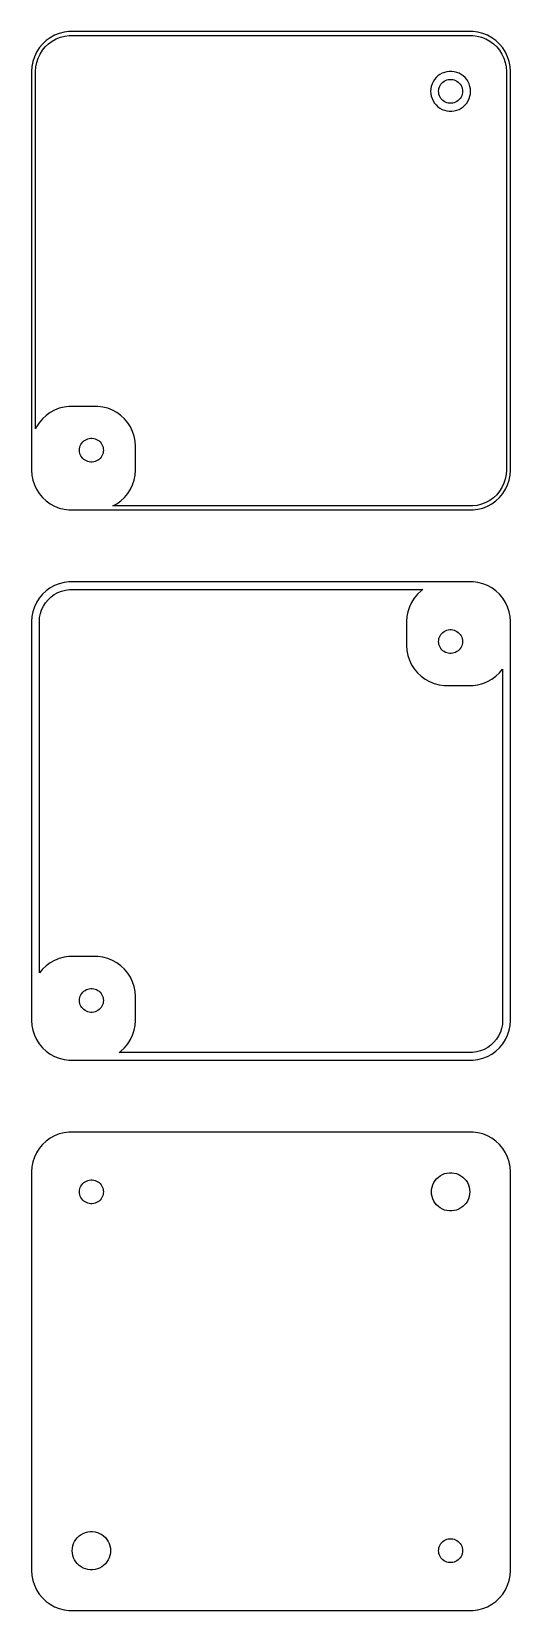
# Model space of a CAD drawing. Header units: metres. Extents: x -30 to 30, y 108 to 306.
import ezdxf

# ---------------------------------------------------------------- set-up
doc = ezdxf.new("R2010")
doc.units = ezdxf.units.M

msp = doc.modelspace()

# ---------------------------------------------------------------- linework, layer by layer
for p, q in [((-27.6791, 305.222), (-28.1871, 304.853)), ((-27.1289, 305.524), (-27.6791, 305.222)), ((-27.4112, 304.799), (-26.916, 305.072)), ((-26.5451, 305.755), (-27.1289, 305.524)), ((-26.916, 305.072), (-26.3906, 305.28)), ((-25.9369, 305.911), (-26.5451, 305.755)), ((-26.3906, 305.28), (-25.8432, 305.42)), ((-25.3139, 305.99), (-25.9369, 305.911)), ((-25.8432, 305.42), (-25.2825, 305.491)), ((25.3139, 305.99), (-25.3139, 305.99)), ((-25.2825, 305.491), (25.2825, 305.491)), ((25.2825, 305.491), (25.8432, 305.42)), ((25.9369, 305.911), (25.3139, 305.99)), ((25.8432, 305.42), (26.3906, 305.28)), ((26.5451, 305.755), (25.9369, 305.911)), ((26.3906, 305.28), (26.916, 305.072)), ((27.1289, 305.524), (26.5451, 305.755)), ((26.916, 305.072), (27.4112, 304.799)), ((27.6791, 305.222), (27.1289, 305.524)), ((28.1871, 304.853), (27.6791, 305.222)), ((-29.3815, 303.409), (-29.6489, 302.841)), ((-29.0451, 303.939), (-29.3815, 303.409)), ((-29.184, 302.657), (-28.9434, 303.168)), ((-28.6448, 304.423), (-29.0451, 303.939)), ((-28.9434, 303.168), (-28.6406, 303.645)), ((-28.1871, 304.853), (-28.6448, 304.423)), ((-28.6406, 303.645), (-28.2803, 304.08)), ((-28.2803, 304.08), (-27.8684, 304.467)), ((-27.8684, 304.467), (-27.4112, 304.799)), ((27.4112, 304.799), (27.8684, 304.467)), ((27.8684, 304.467), (28.2803, 304.08)), ((28.6448, 304.423), (28.1871, 304.853)), ((28.2803, 304.08), (28.6406, 303.645)), ((28.6406, 303.645), (28.9434, 303.168)), ((29.0451, 303.939), (28.6448, 304.423)), ((28.9434, 303.168), (29.184, 302.657)), ((29.3815, 303.409), (29.0451, 303.939)), ((29.6489, 302.841), (29.3815, 303.409)), ((-29.9606, 301.627), (-30, 301)), ((-30, 301), (-30, 251)), ((-29.8429, 302.243), (-29.9606, 301.627)), ((-29.6489, 302.841), (-29.8429, 302.243)), ((-29.5, 301), (-29.4645, 301.564)), ((-29.5, 256.157), (-29.5, 301)), ((-29.4645, 301.564), (-29.3586, 302.119)), ((-29.3586, 302.119), (-29.184, 302.657)), ((22.0315, 300.956), (21.7274, 300.878)), ((22.343, 300.995), (22.0315, 300.956)), ((22.657, 300.995), (22.343, 300.995)), ((22.9684, 300.956), (22.657, 300.995)), ((23.2725, 300.878), (22.9684, 300.956)), ((29.184, 302.657), (29.3586, 302.119)), ((29.3586, 302.119), (29.4645, 301.564)), ((29.4645, 301.564), (29.5, 301)), ((29.5, 301), (29.5, 251)), ((29.8429, 302.243), (29.6489, 302.841)), ((29.9606, 301.627), (29.8429, 302.243)), ((30, 301), (29.9606, 301.627)), ((30, 251), (30, 301)), ((20.0785, 299.122), (20.0197, 298.813)), ((20.1756, 299.42), (20.0785, 299.122)), ((20.3092, 299.704), (20.1756, 299.42)), ((20.4774, 299.969), (20.3092, 299.704)), ((20.6776, 300.211), (20.4774, 299.969)), ((20.9064, 300.426), (20.6776, 300.211)), ((21.1604, 300.611), (20.9064, 300.426)), ((21.0471, 298.873), (21.1053, 299.052)), ((21.1053, 299.052), (21.1855, 299.223)), ((21.4355, 300.762), (21.1604, 300.611)), ((21.1855, 299.223), (21.2865, 299.382)), ((21.2865, 299.382), (21.4065, 299.527)), ((21.4065, 299.527), (21.5439, 299.656)), ((21.7274, 300.878), (21.4355, 300.762)), ((21.5439, 299.656), (21.6963, 299.766)), ((21.6963, 299.766), (21.8613, 299.857)), ((21.8613, 299.857), (22.0365, 299.927)), ((22.0365, 299.927), (22.2189, 299.973)), ((22.2189, 299.973), (22.4058, 299.997)), ((22.4058, 299.997), (22.5942, 299.997)), ((22.5942, 299.997), (22.7811, 299.973)), ((22.7811, 299.973), (22.9635, 299.927)), ((22.9635, 299.927), (23.1387, 299.857)), ((23.1387, 299.857), (23.3037, 299.766)), ((23.5644, 300.762), (23.2725, 300.878)), ((23.3037, 299.766), (23.4561, 299.656)), ((23.4561, 299.656), (23.5934, 299.527)), ((23.8396, 300.611), (23.5644, 300.762)), ((23.5934, 299.527), (23.7135, 299.382)), ((23.7135, 299.382), (23.8145, 299.223)), ((23.8145, 299.223), (23.8947, 299.052)), ((24.0936, 300.426), (23.8396, 300.611)), ((23.8947, 299.052), (23.9529, 298.873)), ((24.3224, 300.211), (24.0936, 300.426)), ((24.5225, 299.969), (24.3224, 300.211)), ((24.6908, 299.704), (24.5225, 299.969)), ((24.8244, 299.42), (24.6908, 299.704)), ((24.9214, 299.122), (24.8244, 299.42)), ((24.9803, 298.813), (24.9214, 299.122)), ((20.0197, 298.813), (20, 298.5)), ((20, 298.5), (20.0197, 298.187)), ((20.0197, 298.187), (20.0785, 297.878)), ((20.0785, 297.878), (20.1756, 297.58)), ((20.1756, 297.58), (20.3092, 297.296)), ((20.3092, 297.296), (20.4774, 297.031)), ((20.4774, 297.031), (20.6776, 296.789)), ((21, 298.5), (21.0118, 298.688)), ((21.0118, 298.312), (21, 298.5)), ((21.0118, 298.688), (21.0471, 298.873)), ((21.0471, 298.127), (21.0118, 298.312)), ((21.1053, 297.948), (21.0471, 298.127)), ((21.1855, 297.777), (21.1053, 297.948)), ((21.2865, 297.618), (21.1855, 297.777)), ((21.4065, 297.473), (21.2865, 297.618)), ((21.5439, 297.344), (21.4065, 297.473)), ((21.6963, 297.234), (21.5439, 297.344)), ((21.8613, 297.143), (21.6963, 297.234)), ((22.0365, 297.073), (21.8613, 297.143)), ((22.2189, 297.027), (22.0365, 297.073)), ((22.4058, 297.003), (22.2189, 297.027)), ((22.5942, 297.003), (22.4058, 297.003)), ((22.7811, 297.027), (22.5942, 297.003)), ((22.9635, 297.073), (22.7811, 297.027)), ((23.1387, 297.143), (22.9635, 297.073)), ((23.3037, 297.234), (23.1387, 297.143)), ((23.4561, 297.344), (23.3037, 297.234)), ((23.5934, 297.473), (23.4561, 297.344)), ((23.7135, 297.618), (23.5934, 297.473)), ((23.8145, 297.777), (23.7135, 297.618)), ((23.8947, 297.948), (23.8145, 297.777)), ((23.9529, 298.127), (23.8947, 297.948)), ((23.9529, 298.873), (23.9882, 298.688)), ((23.9882, 298.312), (23.9529, 298.127)), ((23.9882, 298.688), (24, 298.5)), ((24, 298.5), (23.9882, 298.312)), ((24.3224, 296.789), (24.5225, 297.031)), ((24.5225, 297.031), (24.6908, 297.296)), ((24.6908, 297.296), (24.8244, 297.58)), ((24.8244, 297.58), (24.9214, 297.878)), ((24.9214, 297.878), (24.9803, 298.187)), ((25, 298.5), (24.9803, 298.813)), ((24.9803, 298.187), (25, 298.5)), ((20.6776, 296.789), (20.9064, 296.574)), ((20.9064, 296.574), (21.1604, 296.389)), ((21.1604, 296.389), (21.4355, 296.238)), ((21.4355, 296.238), (21.7274, 296.122)), ((21.7274, 296.122), (22.0315, 296.044)), ((22.0315, 296.044), (22.343, 296.005)), ((22.343, 296.005), (22.657, 296.005)), ((22.657, 296.005), (22.9684, 296.044)), ((22.9684, 296.044), (23.2725, 296.122)), ((23.2725, 296.122), (23.5644, 296.238)), ((23.5644, 296.238), (23.8396, 296.389)), ((23.8396, 296.389), (24.0936, 296.574)), ((24.0936, 296.574), (24.3224, 296.789)), ((-28.6448, 257.423), (-29.0451, 256.939)), ((-28.1871, 257.853), (-28.6448, 257.423)), ((-27.6791, 258.222), (-28.1871, 257.853)), ((-27.1289, 258.524), (-27.6791, 258.222)), ((-26.5451, 258.755), (-27.1289, 258.524)), ((-25.9369, 258.911), (-26.5451, 258.755)), ((-25.3139, 258.99), (-25.9369, 258.911)), ((-21.686, 258.99), (-25.3139, 258.99)), ((-21.0631, 258.911), (-21.686, 258.99)), ((-20.4549, 258.755), (-21.0631, 258.911)), ((-19.8711, 258.524), (-20.4549, 258.755)), ((-19.3209, 258.222), (-19.8711, 258.524)), ((-18.8129, 257.853), (-19.3209, 258.222)), ((-18.3551, 257.423), (-18.8129, 257.853)), ((-17.9549, 256.939), (-18.3551, 257.423)), ((-29.3815, 256.409), (-29.5, 256.157)), ((-29.0451, 256.939), (-29.3815, 256.409)), ((-17.6185, 256.409), (-17.9549, 256.939)), ((-17.3511, 255.841), (-17.6185, 256.409)), ((-17.1571, 255.243), (-17.3511, 255.841)), ((-24, 253.5), (-23.9882, 253.688)), ((-23.9882, 253.312), (-24, 253.5)), ((-23.9882, 253.688), (-23.9529, 253.873)), ((-23.9529, 253.873), (-23.8947, 254.052)), ((-23.8947, 254.052), (-23.8145, 254.223)), ((-23.8145, 254.223), (-23.7135, 254.382)), ((-23.7135, 254.382), (-23.5934, 254.527)), ((-23.5934, 254.527), (-23.4561, 254.656)), ((-23.4561, 254.656), (-23.3037, 254.766)), ((-23.3037, 254.766), (-23.1387, 254.857)), ((-23.1387, 254.857), (-22.9635, 254.927)), ((-22.9635, 254.927), (-22.7811, 254.973)), ((-22.7811, 254.973), (-22.5942, 254.997)), ((-22.5942, 254.997), (-22.4058, 254.997)), ((-22.4058, 254.997), (-22.2189, 254.973)), ((-22.2189, 254.973), (-22.0365, 254.927)), ((-22.0365, 254.927), (-21.8613, 254.857)), ((-21.8613, 254.857), (-21.6963, 254.766)), ((-21.6963, 254.766), (-21.5439, 254.656)), ((-21.5439, 254.656), (-21.4065, 254.527)), ((-21.4065, 254.527), (-21.2865, 254.382)), ((-21.2865, 254.382), (-21.1855, 254.223)), ((-21.1855, 254.223), (-21.1053, 254.052)), ((-21.1053, 254.052), (-21.0471, 253.873)), ((-21.0471, 253.873), (-21.0118, 253.688)), ((-21.0118, 253.688), (-21, 253.5)), ((-21, 253.5), (-21.0118, 253.312)), ((-17.0394, 254.627), (-17.1571, 255.243)), ((-17, 254), (-17.0394, 254.627)), ((-17, 251), (-17, 254)), ((-23.9529, 253.127), (-23.9882, 253.312)), ((-23.8947, 252.948), (-23.9529, 253.127)), ((-23.8145, 252.777), (-23.8947, 252.948)), ((-23.7135, 252.618), (-23.8145, 252.777)), ((-23.5934, 252.473), (-23.7135, 252.618)), ((-23.4561, 252.344), (-23.5934, 252.473)), ((-23.3037, 252.234), (-23.4561, 252.344)), ((-23.1387, 252.143), (-23.3037, 252.234)), ((-22.9635, 252.073), (-23.1387, 252.143)), ((-22.7811, 252.027), (-22.9635, 252.073)), ((-22.5942, 252.003), (-22.7811, 252.027)), ((-22.4058, 252.003), (-22.5942, 252.003)), ((-22.2189, 252.027), (-22.4058, 252.003)), ((-22.0365, 252.073), (-22.2189, 252.027)), ((-21.8613, 252.143), (-22.0365, 252.073)), ((-21.6963, 252.234), (-21.8613, 252.143)), ((-21.5439, 252.344), (-21.6963, 252.234)), ((-21.4065, 252.473), (-21.5439, 252.344)), ((-21.2865, 252.618), (-21.4065, 252.473)), ((-21.1855, 252.777), (-21.2865, 252.618)), ((-21.1053, 252.948), (-21.1855, 252.777)), ((-21.0471, 253.127), (-21.1053, 252.948)), ((-21.0118, 253.312), (-21.0471, 253.127)), ((-30, 251), (-29.9606, 250.373)), ((-29.9606, 250.373), (-29.8429, 249.757)), ((-29.8429, 249.757), (-29.6489, 249.159)), ((-17.3511, 249.159), (-17.1571, 249.757)), ((-17.1571, 249.757), (-17.0394, 250.373)), ((-17.0394, 250.373), (-17, 251)), ((29.3586, 249.881), (29.184, 249.343)), ((29.4645, 250.436), (29.3586, 249.881)), ((29.5, 251), (29.4645, 250.436)), ((29.6489, 249.159), (29.8429, 249.757)), ((29.8429, 249.757), (29.9606, 250.373)), ((29.9606, 250.373), (30, 251)), ((-29.6489, 249.159), (-29.3815, 248.591)), ((-29.3815, 248.591), (-29.0451, 248.061)), ((-29.0451, 248.061), (-28.6448, 247.577)), ((-28.6448, 247.577), (-28.1871, 247.147)), ((-18.8129, 247.147), (-18.3551, 247.577)), ((-18.3551, 247.577), (-17.9549, 248.061)), ((-17.9549, 248.061), (-17.6185, 248.591)), ((-17.6185, 248.591), (-17.3511, 249.159)), ((27.8684, 247.533), (27.4112, 247.201)), ((28.2803, 247.92), (27.8684, 247.533)), ((28.1871, 247.147), (28.6448, 247.577)), ((28.6406, 248.355), (28.2803, 247.92)), ((28.9434, 248.832), (28.6406, 248.355)), ((28.6448, 247.577), (29.0451, 248.061)), ((29.184, 249.343), (28.9434, 248.832)), ((29.0451, 248.061), (29.3815, 248.591)), ((29.3815, 248.591), (29.6489, 249.159)), ((-28.1871, 247.147), (-27.6791, 246.778)), ((-27.6791, 246.778), (-27.1289, 246.476)), ((-27.1289, 246.476), (-26.5451, 246.245)), ((-26.5451, 246.245), (-25.9369, 246.089)), ((-25.9369, 246.089), (-25.3139, 246.01)), ((-25.3139, 246.01), (25.3139, 246.01)), ((-19.811, 246.509), (-19.3209, 246.778)), ((25.2825, 246.509), (-19.811, 246.509)), ((-19.3209, 246.778), (-18.8129, 247.147)), ((25.8432, 246.58), (25.2825, 246.509)), ((25.3139, 246.01), (25.9369, 246.089)), ((26.3906, 246.72), (25.8432, 246.58)), ((25.9369, 246.089), (26.5451, 246.245)), ((26.916, 246.928), (26.3906, 246.72)), ((26.5451, 246.245), (27.1289, 246.476)), ((27.4112, 247.201), (26.916, 246.928)), ((27.1289, 246.476), (27.6791, 246.778)), ((27.6791, 246.778), (28.1871, 247.147)), ((-28.1871, 235.853), (-28.6448, 235.423)), ((-27.6791, 236.222), (-28.1871, 235.853)), ((-27.1289, 236.524), (-27.6791, 236.222)), ((-27.1553, 235.396), (-26.7126, 235.64)), ((-26.5451, 236.755), (-27.1289, 236.524)), ((-26.7126, 235.64), (-26.243, 235.826)), ((-25.9369, 236.911), (-26.5451, 236.755)), ((-26.243, 235.826), (-25.7537, 235.951)), ((-25.3139, 236.99), (-25.9369, 236.911)), ((-25.7537, 235.951), (-25.2526, 236.014)), ((25.3139, 236.99), (-25.3139, 236.99)), ((-25.2526, 236.014), (19.0357, 236.014)), ((18.8129, 235.853), (18.3551, 235.423)), ((19.0357, 236.014), (18.8129, 235.853)), ((25.9369, 236.911), (25.3139, 236.99)), ((26.5451, 236.755), (25.9369, 236.911)), ((27.1289, 236.524), (26.5451, 236.755)), ((27.6791, 236.222), (27.1289, 236.524)), ((28.1871, 235.853), (27.6791, 236.222)), ((28.6448, 235.423), (28.1871, 235.853)), ((-29.6489, 233.841), (-29.8429, 233.243)), ((-29.3815, 234.409), (-29.6489, 233.841)), ((-29.0451, 234.939), (-29.3815, 234.409)), ((-28.6448, 235.423), (-29.0451, 234.939)), ((-28.7399, 233.481), (-28.5248, 233.938)), ((-28.5248, 233.938), (-28.2542, 234.364)), ((-28.2542, 234.364), (-27.9322, 234.754)), ((-27.9322, 234.754), (-27.5639, 235.099)), ((-27.5639, 235.099), (-27.1553, 235.396)), ((17.3511, 233.841), (17.1571, 233.243)), ((17.6185, 234.409), (17.3511, 233.841)), ((17.9549, 234.939), (17.6185, 234.409)), ((18.3551, 235.423), (17.9549, 234.939)), ((29.0451, 234.939), (28.6448, 235.423)), ((29.3815, 234.409), (29.0451, 234.939)), ((29.6489, 233.841), (29.3815, 234.409)), ((29.8429, 233.243), (29.6489, 233.841)), ((-29.9606, 232.627), (-30, 232)), ((-30, 232), (-30, 182)), ((-29.8429, 233.243), (-29.9606, 232.627)), ((-29.0224, 232), (-28.9907, 232.504)), ((-29.0224, 187.966), (-29.0224, 232)), ((-28.9907, 232.504), (-28.896, 233)), ((-28.896, 233), (-28.7399, 233.481)), ((17.0394, 232.627), (17, 232)), ((17, 232), (17, 229)), ((17.1571, 233.243), (17.0394, 232.627)), ((29.9606, 232.627), (29.8429, 233.243)), ((30, 232), (29.9606, 232.627)), ((30, 182), (30, 232)), ((21, 229.5), (21.0118, 229.688)), ((21.0118, 229.688), (21.0471, 229.873)), ((21.0471, 229.873), (21.1053, 230.052)), ((21.1053, 230.052), (21.1855, 230.223)), ((21.1855, 230.223), (21.2865, 230.382)), ((21.2865, 230.382), (21.4065, 230.527)), ((21.4065, 230.527), (21.5439, 230.656)), ((21.5439, 230.656), (21.6963, 230.766)), ((21.6963, 230.766), (21.8613, 230.857)), ((21.8613, 230.857), (22.0365, 230.927)), ((22.0365, 230.927), (22.2189, 230.973)), ((22.2189, 230.973), (22.4058, 230.997)), ((22.4058, 230.997), (22.5942, 230.997)), ((22.5942, 230.997), (22.7811, 230.973)), ((22.7811, 230.973), (22.9635, 230.927)), ((22.9635, 230.927), (23.1387, 230.857)), ((23.1387, 230.857), (23.3037, 230.766)), ((23.3037, 230.766), (23.4561, 230.656)), ((23.4561, 230.656), (23.5934, 230.527)), ((23.5934, 230.527), (23.7135, 230.382)), ((23.7135, 230.382), (23.8145, 230.223)), ((23.8145, 230.223), (23.8947, 230.052)), ((23.8947, 230.052), (23.9529, 229.873)), ((23.9529, 229.873), (23.9882, 229.688)), ((23.9882, 229.688), (24, 229.5)), ((17, 229), (17.0394, 228.373)), ((17.0394, 228.373), (17.1571, 227.757)), ((17.1571, 227.757), (17.3511, 227.159)), ((21.0118, 229.312), (21, 229.5)), ((21.0471, 229.127), (21.0118, 229.312)), ((21.1053, 228.948), (21.0471, 229.127)), ((21.1855, 228.777), (21.1053, 228.948)), ((21.2865, 228.618), (21.1855, 228.777)), ((21.4065, 228.473), (21.2865, 228.618)), ((21.5439, 228.344), (21.4065, 228.473)), ((21.6963, 228.234), (21.5439, 228.344)), ((21.8613, 228.143), (21.6963, 228.234)), ((22.0365, 228.073), (21.8613, 228.143)), ((22.2189, 228.027), (22.0365, 228.073)), ((22.4058, 228.003), (22.2189, 228.027)), ((22.5942, 228.003), (22.4058, 228.003)), ((22.7811, 228.027), (22.5942, 228.003)), ((22.9635, 228.073), (22.7811, 228.027)), ((23.1387, 228.143), (22.9635, 228.073)), ((23.3037, 228.234), (23.1387, 228.143)), ((23.4561, 228.344), (23.3037, 228.234)), ((23.5934, 228.473), (23.4561, 228.344)), ((23.7135, 228.618), (23.5934, 228.473)), ((23.8145, 228.777), (23.7135, 228.618)), ((23.8947, 228.948), (23.8145, 228.777)), ((23.9529, 229.127), (23.8947, 228.948)), ((23.9882, 229.312), (23.9529, 229.127)), ((24, 229.5), (23.9882, 229.312)), ((17.3511, 227.159), (17.6185, 226.591)), ((17.6185, 226.591), (17.9549, 226.061)), ((17.9549, 226.061), (18.3551, 225.577)), ((28.6448, 225.577), (29.0224, 226.034)), ((29.0224, 226.034), (29.0224, 182)), ((18.3551, 225.577), (18.8129, 225.147)), ((18.8129, 225.147), (19.3209, 224.778)), ((19.3209, 224.778), (19.8711, 224.476)), ((19.8711, 224.476), (20.4549, 224.245)), ((20.4549, 224.245), (21.0631, 224.089)), ((21.0631, 224.089), (21.686, 224.01)), ((21.686, 224.01), (25.3139, 224.01)), ((25.3139, 224.01), (25.9369, 224.089)), ((25.9369, 224.089), (26.5451, 224.245)), ((26.5451, 224.245), (27.1289, 224.476)), ((27.1289, 224.476), (27.6791, 224.778)), ((27.6791, 224.778), (28.1871, 225.147)), ((28.1871, 225.147), (28.6448, 225.577)), ((-28.6448, 188.423), (-29.0224, 187.966)), ((-28.1871, 188.853), (-28.6448, 188.423)), ((-27.6791, 189.222), (-28.1871, 188.853)), ((-27.1289, 189.524), (-27.6791, 189.222)), ((-26.5451, 189.755), (-27.1289, 189.524)), ((-25.9369, 189.911), (-26.5451, 189.755)), ((-25.3139, 189.99), (-25.9369, 189.911)), ((-21.686, 189.99), (-25.3139, 189.99)), ((-21.0631, 189.911), (-21.686, 189.99)), ((-20.4549, 189.755), (-21.0631, 189.911)), ((-19.8711, 189.524), (-20.4549, 189.755)), ((-19.3209, 189.222), (-19.8711, 189.524)), ((-18.8129, 188.853), (-19.3209, 189.222)), ((-18.3551, 188.423), (-18.8129, 188.853)), ((-17.9549, 187.939), (-18.3551, 188.423)), ((-17.6185, 187.409), (-17.9549, 187.939)), ((-17.3511, 186.841), (-17.6185, 187.409)), ((-17.1571, 186.243), (-17.3511, 186.841)), ((-17.0394, 185.627), (-17.1571, 186.243)), ((-24, 184.5), (-23.9882, 184.688)), ((-23.9882, 184.312), (-24, 184.5)), ((-23.9882, 184.688), (-23.9529, 184.873)), ((-23.9529, 184.127), (-23.9882, 184.312)), ((-23.9529, 184.873), (-23.8947, 185.052)), ((-23.8947, 183.948), (-23.9529, 184.127)), ((-23.8947, 185.052), (-23.8145, 185.223)), ((-23.8145, 185.223), (-23.7135, 185.382)), ((-23.7135, 185.382), (-23.5934, 185.527)), ((-23.5934, 185.527), (-23.4561, 185.656)), ((-23.4561, 185.656), (-23.3037, 185.766)), ((-23.3037, 185.766), (-23.1387, 185.857)), ((-23.1387, 185.857), (-22.9635, 185.927)), ((-22.9635, 185.927), (-22.7811, 185.973)), ((-22.7811, 185.973), (-22.5942, 185.997)), ((-22.5942, 185.997), (-22.4058, 185.997)), ((-22.4058, 185.997), (-22.2189, 185.973)), ((-22.2189, 185.973), (-22.0365, 185.927)), ((-22.0365, 185.927), (-21.8613, 185.857)), ((-21.8613, 185.857), (-21.6963, 185.766)), ((-21.6963, 185.766), (-21.5439, 185.656)), ((-21.5439, 185.656), (-21.4065, 185.527)), ((-21.4065, 185.527), (-21.2865, 185.382)), ((-21.2865, 185.382), (-21.1855, 185.223)), ((-21.1855, 185.223), (-21.1053, 185.052)), ((-21.1053, 185.052), (-21.0471, 184.873)), ((-21.0471, 184.127), (-21.1053, 183.948)), ((-21.0471, 184.873), (-21.0118, 184.688)), ((-21.0118, 184.312), (-21.0471, 184.127)), ((-21.0118, 184.688), (-21, 184.5)), ((-21, 184.5), (-21.0118, 184.312)), ((-17, 185), (-17.0394, 185.627)), ((-17, 182), (-17, 185)), ((-23.8145, 183.777), (-23.8947, 183.948)), ((-23.7135, 183.618), (-23.8145, 183.777)), ((-23.5934, 183.473), (-23.7135, 183.618)), ((-23.4561, 183.344), (-23.5934, 183.473)), ((-23.3037, 183.234), (-23.4561, 183.344)), ((-23.1387, 183.143), (-23.3037, 183.234)), ((-22.9635, 183.073), (-23.1387, 183.143)), ((-22.7811, 183.027), (-22.9635, 183.073)), ((-22.5942, 183.003), (-22.7811, 183.027)), ((-22.4058, 183.003), (-22.5942, 183.003)), ((-22.2189, 183.027), (-22.4058, 183.003)), ((-22.0365, 183.073), (-22.2189, 183.027)), ((-21.8613, 183.143), (-22.0365, 183.073)), ((-21.6963, 183.234), (-21.8613, 183.143)), ((-21.5439, 183.344), (-21.6963, 183.234)), ((-21.4065, 183.473), (-21.5439, 183.344)), ((-21.2865, 183.618), (-21.4065, 183.473)), ((-21.1855, 183.777), (-21.2865, 183.618)), ((-21.1053, 183.948), (-21.1855, 183.777)), ((-30, 182), (-29.9606, 181.373)), ((-29.9606, 181.373), (-29.8429, 180.757)), ((-29.8429, 180.757), (-29.6489, 180.159)), ((-17.3511, 180.159), (-17.1571, 180.757)), ((-17.1571, 180.757), (-17.0394, 181.373)), ((-17.0394, 181.373), (-17, 182)), ((28.7399, 180.519), (28.5248, 180.062)), ((28.896, 181), (28.7399, 180.519)), ((28.9907, 181.496), (28.896, 181)), ((29.0224, 182), (28.9907, 181.496)), ((29.6489, 180.159), (29.8429, 180.757)), ((29.8429, 180.757), (29.9606, 181.373)), ((29.9606, 181.373), (30, 182)), ((-29.6489, 180.159), (-29.3815, 179.591)), ((-29.3815, 179.591), (-29.0451, 179.061)), ((-29.0451, 179.061), (-28.6448, 178.577)), ((-28.6448, 178.577), (-28.1871, 178.147)), ((-18.8129, 178.147), (-18.3551, 178.577)), ((-18.3551, 178.577), (-17.9549, 179.061)), ((-17.9549, 179.061), (-17.6185, 179.591)), ((-17.6185, 179.591), (-17.3511, 180.159)), ((26.7126, 178.36), (26.243, 178.174)), ((27.1553, 178.604), (26.7126, 178.36)), ((27.5639, 178.901), (27.1553, 178.604)), ((27.9322, 179.246), (27.5639, 178.901)), ((28.2542, 179.636), (27.9322, 179.246)), ((28.1871, 178.147), (28.6448, 178.577)), ((28.5248, 180.062), (28.2542, 179.636)), ((28.6448, 178.577), (29.0451, 179.061)), ((29.0451, 179.061), (29.3815, 179.591)), ((29.3815, 179.591), (29.6489, 180.159)), ((-28.1871, 178.147), (-27.6791, 177.778)), ((-27.6791, 177.778), (-27.1289, 177.476)), ((-27.1289, 177.476), (-26.5451, 177.245)), ((-26.5451, 177.245), (-25.9369, 177.089)), ((-25.9369, 177.089), (-25.3139, 177.01)), ((-25.3139, 177.01), (25.3139, 177.01)), ((-19.0357, 177.986), (-18.8129, 178.147)), ((25.2526, 177.986), (-19.0357, 177.986)), ((25.7537, 178.049), (25.2526, 177.986)), ((25.3139, 177.01), (25.9369, 177.089)), ((26.243, 178.174), (25.7537, 178.049)), ((25.9369, 177.089), (26.5451, 177.245)), ((26.5451, 177.245), (27.1289, 177.476)), ((27.1289, 177.476), (27.6791, 177.778)), ((27.6791, 177.778), (28.1871, 178.147)), ((-28.6448, 166.423), (-29.0451, 165.939)), ((-28.1871, 166.853), (-28.6448, 166.423)), ((-27.6791, 167.222), (-28.1871, 166.853)), ((-27.1289, 167.524), (-27.6791, 167.222)), ((-26.5451, 167.755), (-27.1289, 167.524)), ((-25.9369, 167.911), (-26.5451, 167.755)), ((-25.3139, 167.99), (-25.9369, 167.911)), ((25.3139, 167.99), (-25.3139, 167.99)), ((25.9369, 167.911), (25.3139, 167.99)), ((26.5451, 167.755), (25.9369, 167.911)), ((27.1289, 167.524), (26.5451, 167.755)), ((27.6791, 167.222), (27.1289, 167.524)), ((28.1871, 166.853), (27.6791, 167.222)), ((28.6448, 166.423), (28.1871, 166.853)), ((29.0451, 165.939), (28.6448, 166.423)), ((-29.6489, 164.841), (-29.8429, 164.243)), ((-29.3815, 165.409), (-29.6489, 164.841)), ((-29.0451, 165.939), (-29.3815, 165.409)), ((29.3815, 165.409), (29.0451, 165.939)), ((29.6489, 164.841), (29.3815, 165.409)), ((29.8429, 164.243), (29.6489, 164.841)), ((-29.9606, 163.627), (-30, 163)), ((-30, 163), (-30, 113)), ((-29.8429, 164.243), (-29.9606, 163.627)), ((20.7505, 162.143), (20.9702, 162.349)), ((20.9702, 162.349), (21.214, 162.526)), ((21.214, 162.526), (21.4781, 162.672)), ((21.4781, 162.672), (21.7583, 162.783)), ((21.7583, 162.783), (22.0503, 162.857)), ((22.0503, 162.857), (22.3493, 162.895)), ((22.3493, 162.895), (22.6507, 162.895)), ((22.6507, 162.895), (22.9497, 162.857)), ((22.9497, 162.857), (23.2416, 162.783)), ((23.2416, 162.783), (23.5219, 162.672)), ((23.5219, 162.672), (23.786, 162.526)), ((23.786, 162.526), (24.0298, 162.349)), ((24.0298, 162.349), (24.2495, 162.143)), ((29.9606, 163.627), (29.8429, 164.243)), ((30, 163), (29.9606, 163.627)), ((30, 113), (30, 163)), ((-24, 160.5), (-23.9882, 160.688)), ((-23.9882, 160.312), (-24, 160.5)), ((-23.9882, 160.688), (-23.9529, 160.873)), ((-23.9529, 160.873), (-23.8947, 161.052)), ((-23.8947, 161.052), (-23.8145, 161.223)), ((-23.8145, 161.223), (-23.7135, 161.382)), ((-23.7135, 161.382), (-23.5934, 161.527)), ((-23.5934, 161.527), (-23.4561, 161.656)), ((-23.4561, 161.656), (-23.3037, 161.766)), ((-23.3037, 161.766), (-23.1387, 161.857)), ((-23.1387, 161.857), (-22.9635, 161.927)), ((-22.9635, 161.927), (-22.7811, 161.973)), ((-22.7811, 161.973), (-22.5942, 161.997)), ((-22.5942, 161.997), (-22.4058, 161.997)), ((-22.4058, 161.997), (-22.2189, 161.973)), ((-22.2189, 161.973), (-22.0365, 161.927)), ((-22.0365, 161.927), (-21.8613, 161.857)), ((-21.8613, 161.857), (-21.6963, 161.766)), ((-21.6963, 161.766), (-21.5439, 161.656)), ((-21.5439, 161.656), (-21.4065, 161.527)), ((-21.4065, 161.527), (-21.2865, 161.382)), ((-21.2865, 161.382), (-21.1855, 161.223)), ((-21.1855, 161.223), (-21.1053, 161.052)), ((-21.1053, 161.052), (-21.0471, 160.873)), ((-21.0471, 160.873), (-21.0118, 160.688)), ((-21.0118, 160.688), (-21, 160.5)), ((-21, 160.5), (-21.0118, 160.312)), ((20.1, 160.5), (20.1189, 160.801)), ((20.1189, 160.199), (20.1, 160.5)), ((20.1189, 160.801), (20.1754, 161.097)), ((20.1754, 161.097), (20.2685, 161.383)), ((20.2685, 161.383), (20.3969, 161.656)), ((20.3969, 161.656), (20.5583, 161.911)), ((20.5583, 161.911), (20.7505, 162.143)), ((24.2495, 162.143), (24.4416, 161.911)), ((24.4416, 161.911), (24.6031, 161.656)), ((24.6031, 161.656), (24.7315, 161.383)), ((24.7315, 161.383), (24.8246, 161.097)), ((24.8246, 161.097), (24.8811, 160.801)), ((24.8811, 160.801), (24.9, 160.5)), ((24.9, 160.5), (24.8811, 160.199)), ((-23.9529, 160.127), (-23.9882, 160.312)), ((-23.8947, 159.948), (-23.9529, 160.127)), ((-23.8145, 159.777), (-23.8947, 159.948)), ((-23.7135, 159.618), (-23.8145, 159.777)), ((-23.5934, 159.473), (-23.7135, 159.618)), ((-23.4561, 159.344), (-23.5934, 159.473)), ((-23.3037, 159.234), (-23.4561, 159.344)), ((-23.1387, 159.143), (-23.3037, 159.234)), ((-22.9635, 159.073), (-23.1387, 159.143)), ((-22.7811, 159.027), (-22.9635, 159.073)), ((-22.5942, 159.003), (-22.7811, 159.027)), ((-22.4058, 159.003), (-22.5942, 159.003)), ((-22.2189, 159.027), (-22.4058, 159.003)), ((-22.0365, 159.073), (-22.2189, 159.027)), ((-21.8613, 159.143), (-22.0365, 159.073)), ((-21.6963, 159.234), (-21.8613, 159.143)), ((-21.5439, 159.344), (-21.6963, 159.234)), ((-21.4065, 159.473), (-21.5439, 159.344)), ((-21.2865, 159.618), (-21.4065, 159.473)), ((-21.1855, 159.777), (-21.2865, 159.618)), ((-21.1053, 159.948), (-21.1855, 159.777)), ((-21.0471, 160.127), (-21.1053, 159.948)), ((-21.0118, 160.312), (-21.0471, 160.127)), ((20.1754, 159.903), (20.1189, 160.199)), ((20.2685, 159.617), (20.1754, 159.903)), ((20.3969, 159.344), (20.2685, 159.617)), ((20.5583, 159.089), (20.3969, 159.344)), ((20.7505, 158.857), (20.5583, 159.089)), ((20.9702, 158.651), (20.7505, 158.857)), ((21.214, 158.474), (20.9702, 158.651)), ((21.4781, 158.328), (21.214, 158.474)), ((23.786, 158.474), (23.5219, 158.328)), ((24.0298, 158.651), (23.786, 158.474)), ((24.2495, 158.857), (24.0298, 158.651)), ((24.4416, 159.089), (24.2495, 158.857)), ((24.6031, 159.344), (24.4416, 159.089)), ((24.7315, 159.617), (24.6031, 159.344)), ((24.8246, 159.903), (24.7315, 159.617)), ((24.8811, 160.199), (24.8246, 159.903)), ((21.7583, 158.217), (21.4781, 158.328)), ((22.0503, 158.143), (21.7583, 158.217)), ((22.3493, 158.105), (22.0503, 158.143)), ((22.6507, 158.105), (22.3493, 158.105)), ((22.9497, 158.143), (22.6507, 158.105)), ((23.2416, 158.217), (22.9497, 158.143)), ((23.5219, 158.328), (23.2416, 158.217)), ((-24.6031, 116.656), (-24.4416, 116.911)), ((-24.4416, 116.911), (-24.2495, 117.143)), ((-24.2495, 117.143), (-24.0298, 117.349)), ((-24.0298, 117.349), (-23.786, 117.526)), ((-23.786, 117.526), (-23.5219, 117.672)), ((-23.5219, 117.672), (-23.2416, 117.783)), ((-23.2416, 117.783), (-22.9497, 117.857)), ((-22.9497, 117.857), (-22.6507, 117.895)), ((-22.6507, 117.895), (-22.3493, 117.895)), ((-22.3493, 117.895), (-22.0503, 117.857)), ((-22.0503, 117.857), (-21.7583, 117.783)), ((-21.7583, 117.783), (-21.4781, 117.672)), ((-21.4781, 117.672), (-21.214, 117.526)), ((-21.214, 117.526), (-20.9702, 117.349)), ((-20.9702, 117.349), (-20.7505, 117.143)), ((-20.7505, 117.143), (-20.5583, 116.911)), ((-20.5583, 116.911), (-20.3969, 116.656)), ((21.6963, 116.766), (21.8613, 116.857)), ((21.8613, 116.857), (22.0365, 116.927)), ((22.0365, 116.927), (22.2189, 116.973)), ((22.2189, 116.973), (22.4058, 116.997)), ((22.4058, 116.997), (22.5942, 116.997)), ((22.5942, 116.997), (22.7811, 116.973)), ((22.7811, 116.973), (22.9635, 116.927)), ((22.9635, 116.927), (23.1387, 116.857)), ((23.1387, 116.857), (23.3037, 116.766)), ((-24.9, 115.5), (-24.8811, 115.801)), ((-24.8811, 115.199), (-24.9, 115.5)), ((-24.8811, 115.801), (-24.8246, 116.097)), ((-24.8246, 114.903), (-24.8811, 115.199)), ((-24.8246, 116.097), (-24.7315, 116.383)), ((-24.7315, 114.617), (-24.8246, 114.903)), ((-24.7315, 116.383), (-24.6031, 116.656)), ((-20.3969, 116.656), (-20.2685, 116.383)), ((-20.2685, 116.383), (-20.1754, 116.097)), ((-20.1754, 114.903), (-20.2685, 114.617)), ((-20.1754, 116.097), (-20.1189, 115.801)), ((-20.1189, 115.199), (-20.1754, 114.903)), ((-20.1189, 115.801), (-20.1, 115.5)), ((-20.1, 115.5), (-20.1189, 115.199)), ((21, 115.5), (21.0118, 115.688)), ((21.0118, 115.312), (21, 115.5)), ((21.0118, 115.688), (21.0471, 115.873)), ((21.0471, 115.127), (21.0118, 115.312)), ((21.0471, 115.873), (21.1053, 116.052)), ((21.1053, 114.948), (21.0471, 115.127)), ((21.1053, 116.052), (21.1855, 116.223)), ((21.1855, 114.777), (21.1053, 114.948)), ((21.1855, 116.223), (21.2865, 116.382)), ((21.2865, 116.382), (21.4065, 116.527)), ((21.4065, 116.527), (21.5439, 116.656)), ((21.5439, 116.656), (21.6963, 116.766)), ((23.3037, 116.766), (23.4561, 116.656)), ((23.4561, 116.656), (23.5934, 116.527)), ((23.5934, 116.527), (23.7135, 116.382)), ((23.7135, 116.382), (23.8145, 116.223)), ((23.8145, 116.223), (23.8947, 116.052)), ((23.8947, 114.948), (23.8145, 114.777)), ((23.8947, 116.052), (23.9529, 115.873)), ((23.9529, 115.127), (23.8947, 114.948)), ((23.9529, 115.873), (23.9882, 115.688)), ((23.9882, 115.312), (23.9529, 115.127)), ((23.9882, 115.688), (24, 115.5)), ((24, 115.5), (23.9882, 115.312)), ((-30, 113), (-29.9606, 112.373)), ((-24.6031, 114.344), (-24.7315, 114.617)), ((-24.4416, 114.089), (-24.6031, 114.344)), ((-24.2495, 113.857), (-24.4416, 114.089)), ((-24.0298, 113.651), (-24.2495, 113.857)), ((-23.786, 113.474), (-24.0298, 113.651)), ((-23.5219, 113.328), (-23.786, 113.474)), ((-23.2416, 113.217), (-23.5219, 113.328)), ((-22.9497, 113.143), (-23.2416, 113.217)), ((-22.6507, 113.105), (-22.9497, 113.143)), ((-22.3493, 113.105), (-22.6507, 113.105)), ((-22.0503, 113.143), (-22.3493, 113.105)), ((-21.7583, 113.217), (-22.0503, 113.143)), ((-21.4781, 113.328), (-21.7583, 113.217)), ((-21.214, 113.474), (-21.4781, 113.328)), ((-20.9702, 113.651), (-21.214, 113.474)), ((-20.7505, 113.857), (-20.9702, 113.651)), ((-20.5583, 114.089), (-20.7505, 113.857)), ((-20.3969, 114.344), (-20.5583, 114.089)), ((-20.2685, 114.617), (-20.3969, 114.344)), ((21.2865, 114.618), (21.1855, 114.777)), ((21.4065, 114.473), (21.2865, 114.618)), ((21.5439, 114.344), (21.4065, 114.473)), ((21.6963, 114.234), (21.5439, 114.344)), ((21.8613, 114.143), (21.6963, 114.234)), ((22.0365, 114.073), (21.8613, 114.143)), ((22.2189, 114.027), (22.0365, 114.073)), ((22.4058, 114.003), (22.2189, 114.027)), ((22.5942, 114.003), (22.4058, 114.003)), ((22.7811, 114.027), (22.5942, 114.003)), ((22.9635, 114.073), (22.7811, 114.027)), ((23.1387, 114.143), (22.9635, 114.073)), ((23.3037, 114.234), (23.1387, 114.143)), ((23.4561, 114.344), (23.3037, 114.234)), ((23.5934, 114.473), (23.4561, 114.344)), ((23.7135, 114.618), (23.5934, 114.473)), ((23.8145, 114.777), (23.7135, 114.618)), ((29.9606, 112.373), (30, 113)), ((-29.9606, 112.373), (-29.8429, 111.757)), ((-29.8429, 111.757), (-29.6489, 111.159)), ((-29.6489, 111.159), (-29.3815, 110.591)), ((29.3815, 110.591), (29.6489, 111.159)), ((29.6489, 111.159), (29.8429, 111.757)), ((29.8429, 111.757), (29.9606, 112.373)), ((-29.3815, 110.591), (-29.0451, 110.061)), ((-29.0451, 110.061), (-28.6448, 109.577)), ((-28.6448, 109.577), (-28.1871, 109.147)), ((-28.1871, 109.147), (-27.6791, 108.778)), ((27.6791, 108.778), (28.1871, 109.147)), ((28.1871, 109.147), (28.6448, 109.577)), ((28.6448, 109.577), (29.0451, 110.061)), ((29.0451, 110.061), (29.3815, 110.591)), ((-27.6791, 108.778), (-27.1289, 108.476)), ((-27.1289, 108.476), (-26.5451, 108.245)), ((-26.5451, 108.245), (-25.9369, 108.089)), ((-25.9369, 108.089), (-25.3139, 108.01)), ((-25.3139, 108.01), (25.3139, 108.01)), ((25.3139, 108.01), (25.9369, 108.089)), ((25.9369, 108.089), (26.5451, 108.245)), ((26.5451, 108.245), (27.1289, 108.476)), ((27.1289, 108.476), (27.6791, 108.778))]:
    msp.add_line(p, q)

doc.saveas('drawing.dxf')
